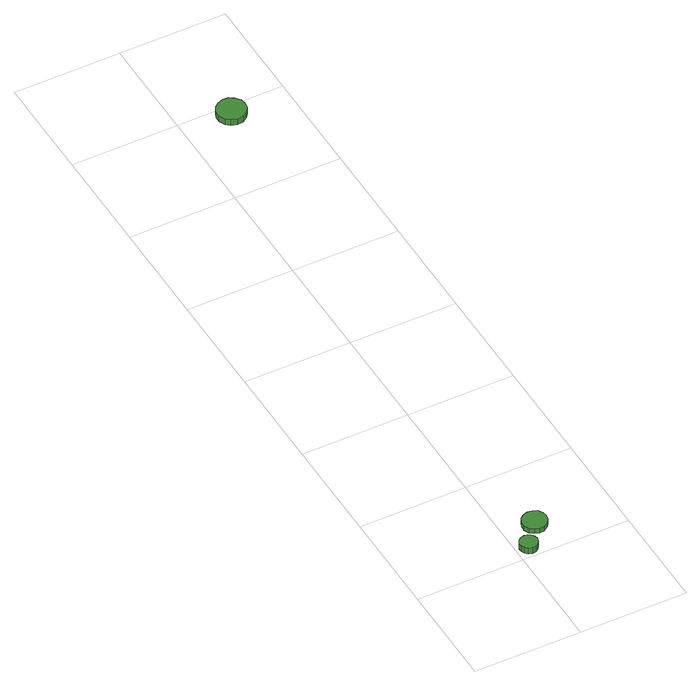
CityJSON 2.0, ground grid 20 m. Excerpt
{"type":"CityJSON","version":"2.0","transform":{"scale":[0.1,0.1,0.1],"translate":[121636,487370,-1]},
"CityObjects":{
"tree1":{"type":"SolitaryVegetationObject","attributes":{"function":"something"},"geometry":[{"type":"MultiSurface","lod":"1","boundaries":[[[0,1,2,3,4,5,6,7,8,9,10,11,12,13,14]],[[15,16,17,18,19,20,21,22,23,24,25,26,27,28,29]],[[0,29,28,1]],[[1,28,27,2]],[[2,27,26,3]],[[3,26,25,4]],[[4,25,24,5]],[[5,24,23,6]],[[6,23,22,7]],[[7,22,21,8]],[[8,21,20,9]],[[9,20,19,10]],[[10,19,18,11]],[[11,18,17,12]],[[12,17,16,13]],[[13,16,15,14]],[[14,15,29,0]]]}]},
"tree2":{"type":"SolitaryVegetationObject","attributes":{"function":"something"},"geometry":[{"type":"MultiSurface","lod":"1","boundaries":[[[30,31,32,33,34,35,36,37,38,39,40,41,42,43,44]],[[45,46,47,48,49,50,51,52,53,54,55,56,57,58,59]],[[30,59,58,31]],[[31,58,57,32]],[[32,57,56,33]],[[33,56,55,34]],[[34,55,54,35]],[[35,54,53,36]],[[36,53,52,37]],[[37,52,51,38]],[[38,51,50,39]],[[39,50,49,40]],[[40,49,48,41]],[[41,48,47,42]],[[42,47,46,43]],[[43,46,45,44]],[[44,45,59,30]]]}]},
"tree3":{"type":"SolitaryVegetationObject","attributes":{"function":"something"},"geometry":[{"type":"MultiSurface","lod":"1","boundaries":[[[60,61,62,63,64,65,66,67,68,69,70,71,72,73,74]],[[75,76,77,78,79,80,81,82,83,84,85,86,87,88,89]],[[60,89,88,61]],[[61,88,87,62]],[[62,87,86,63]],[[63,86,85,64]],[[64,85,84,65]],[[65,84,83,66]],[[66,83,82,67]],[[67,82,81,68]],[[68,81,80,69]],[[69,80,79,70]],[[70,79,78,71]],[[71,78,77,72]],[[72,77,76,73]],[[73,76,75,74]],[[74,75,89,60]]]}]}
},
"vertices":[
[40,23,21],[38,29,21],[34,35,21],[28,38,21],[22,39,21],[15,37,21],[10,32,21],[7,26,21],[7,19,21],[10,13,21],[15,8,21],[22,6,21],[28,7,21],[34,10,21],[38,16,21],[38,16,8],[34,10,8],[28,7,8],[22,6,8],[15,8,8],[10,13,8],[7,19,8],[7,26,8],[10,32,8],[15,37,8],[22,39,8],[28,38,8],[34,35,8],[38,29,8],[40,23,8],
[81,67,18],[79,76,18],[74,84,18],[65,88,18],[56,89,18],[47,86,18],[40,80,18],[36,72,18],[36,62,18],[40,53,18],[47,47,18],[56,44,18],[65,45,18],[74,50,18],[79,58,18],[79,58,8],[74,50,8],[65,45,8],[56,44,8],[47,47,8],[40,53,8],[36,62,8],[36,72,8],[40,80,8],[47,86,8],[56,89,8],[65,88,8],[74,84,8],[79,76,8],[81,67,8],
[117,1178,24],[115,1189,24],[108,1198,24],[99,1204,24],[88,1205,24],[77,1201,24],[69,1194,24],[64,1184,24],[64,1173,24],[69,1162,24],[77,1155,24],[88,1151,24],[99,1153,24],[108,1158,24],[115,1167,24],[115,1167,11],[108,1158,11],[99,1153,11],[88,1151,11],[77,1155,11],[69,1162,11],[64,1173,11],[64,1184,11],[69,1194,11],[77,1201,11],[88,1205,11],[99,1204,11],[108,1198,11],[115,1189,11],[117,1178,11]
]}
